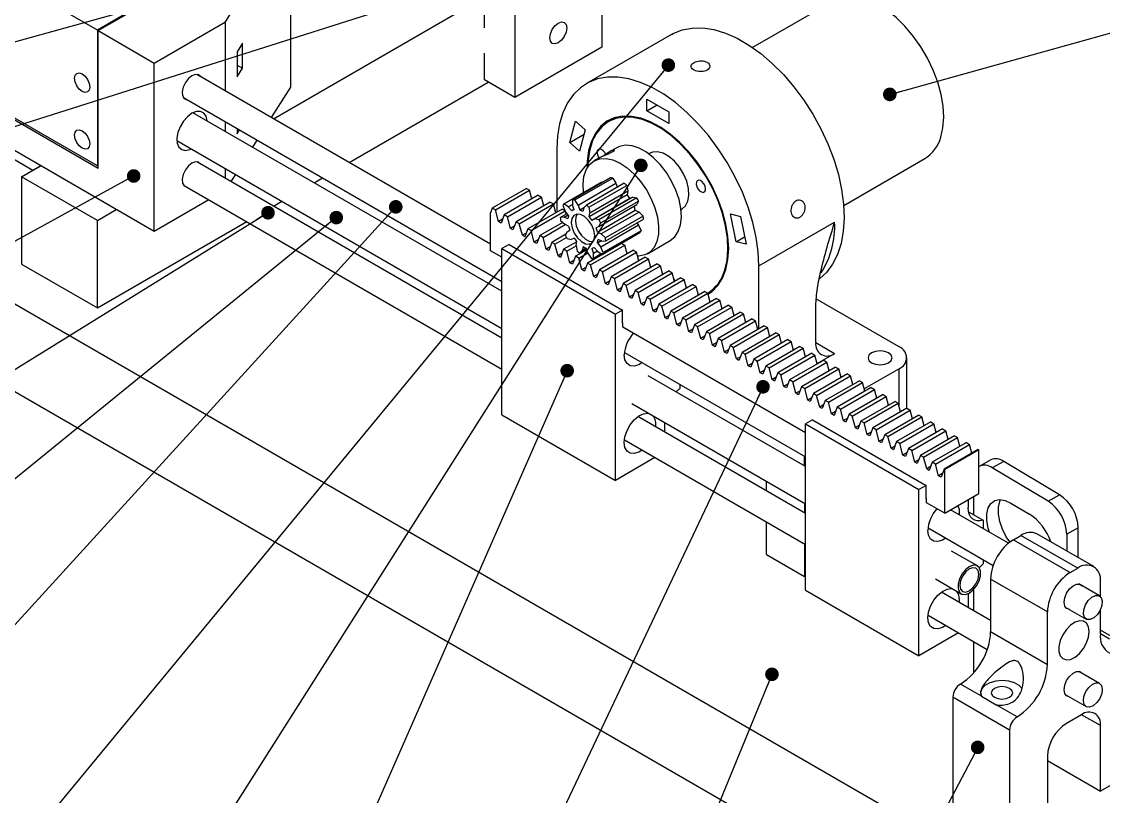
# Model space of a CAD drawing. Header units: millimetres. Extents: x 2 to 839, y 2 to 592.
# Drawn here: x 653.7 to 734.5, y 116.2 to 174 of the extents above; entities that cross this region are included whole.
import ezdxf

# ---------------------------------------------------------------- set-up
doc = ezdxf.new("R2010")
doc.units = ezdxf.units.MM
doc.dimstyles.new('SLDDIMSTYLE0', dxfattribs={"dimtxt": 0.18, "dimasz": 1.016, "dimexe": 0, "dimexo": 0.0625, "dimgap": 0, "dimtad": 0, "dimtih": 1, "dimtoh": 1, "dimdec": 0, "dimrnd": 1e-09, "dimzin": 0, "dimdsep": 46, "dimtxsty": 'Standard', "dimblk1": 'DOT', "dimblk2": 'DOT', "dimsah": 1, "dimcen": 0.09, "dimadec": 0, "dimazin": 0, "dimtfac": 1.016, "dimtdec": 0, "dimtofl": 0, "dimtmove": 0, "dimatfit": 3, "dimldrblk": 'DOT', "dimfxl": 1, "dimfrac": 2, "dimtolj": 1, "dimtzin": 0, "dimarcsym": 0})
doc.dimstyles.new('SLDDIMSTYLE1', dxfattribs={"dimtxt": 0.18, "dimasz": 3.302, "dimexe": 0, "dimexo": 0.0625, "dimgap": 0, "dimtad": 0, "dimtih": 1, "dimtoh": 1, "dimdec": 0, "dimrnd": 1e-09, "dimzin": 0, "dimdsep": 46, "dimtxsty": 'Standard', "dimsah": 1, "dimcen": 0.09, "dimadec": 0, "dimazin": 0, "dimtfac": 3.302, "dimtdec": 0, "dimtofl": 0, "dimtmove": 0, "dimatfit": 3, "dimfxl": 1, "dimfrac": 2, "dimtolj": 1, "dimtzin": 0, "dimarcsym": 0})

# ---------------------------------------------------------------- blocks, each defined once
blk = doc.blocks.new('_Dot')
at = {"color": 0, "linetype": 'ByBlock', "lineweight": -2}
blk.add_line((-0.5, 0), (-1, 0), dxfattribs=at)
at = {"color": 0, "linetype": 'ByBlock', "const_width": 0.5}
blk.add_lwpolyline([(-0.25, 0, 1), (0.25, 0, 1)], format="xyb", close=True, dxfattribs=at)

msp = doc.modelspace()

# ---------------------------------------------------------------- linework, layer by layer
at = {"color": 7, "linetype": 'Continuous', "lineweight": 25}
for p, q in [((690.51, 192.228), (690.51, 168.385)), ((659.323, 173.407), (632.453, 188.918)), ((697.016, 187.17), (697.016, 172.14)), ((668.892, 174.032), (673.748, 181.734)), ((673.748, 181.734), (673.748, 169.159)), ((659.323, 163.281), (632.453, 178.793)), ((659.379, 163.085), (632.453, 178.63)), ((663.565, 158.383), (632.453, 176.344)), ((672.486, 166.798), (689.096, 176.387)), ((659.379, 173.374), (663.905, 175.986)), ((688.247, 173.578), (688.247, 175.57)), ((714.356, 175.607), (708.291, 172.106)), ((662.717, 175.366), (659.323, 173.407)), ((663.565, 170.957), (668.892, 174.032)), ((668.892, 168.873), (668.892, 174.032)), ((636.13, 173.568), (654.514, 162.954)), ((659.323, 173.407), (659.323, 163.281)), ((659.379, 173.374), (663.565, 170.957)), ((659.379, 163.085), (659.379, 173.374)), ((702.234, 173.089), (695.87, 169.416)), ((670.178, 172.43), (669.77, 171.783)), ((670.178, 170.568), (670.178, 172.43)), ((669.77, 171.783), (669.77, 169.922)), ((688.247, 169.691), (688.247, 171.684)), ((697.016, 172.14), (690.51, 168.385)), ((663.565, 158.383), (663.565, 170.957)), ((669.77, 170.803), (670.178, 170.568)), ((669.77, 169.922), (670.178, 170.568)), ((688.699, 157.439), (666.751, 170.109)), ((624.533, 169.485), (725.791, 111.03)), ((673.748, 169.159), (672.32, 166.894)), ((678.144, 163.532), (688.53, 169.528)), ((690.51, 168.385), (688.247, 169.691)), ((665.751, 168.377), (689.548, 154.639)), ((670.178, 168.184), (670.153, 168.145)), ((670.178, 168.131), (670.178, 168.184)), ((700.389, 168.266), (702.029, 167.319)), ((700.389, 167.384), (700.389, 168.266)), ((700.389, 167.384), (701.153, 167.825)), ((702.029, 166.437), (700.389, 167.384)), ((689.548, 153.914), (666.464, 167.239)), ((668.892, 165.838), (668.892, 166.564)), ((694.617, 165.03), (695.042, 166.615)), ((695.042, 166.615), (695.78, 165.961)), ((698.055, 166.89), (697.509, 166.575)), ((702.029, 167.319), (702.029, 166.437)), ((669.77, 166.057), (669.77, 165.676)), ((669.77, 165.676), (669.946, 165.955)), ((695.78, 165.961), (695.355, 164.376)), ((665.265, 165.161), (689.548, 151.142)), ((671.252, 165.201), (670.917, 164.669)), ((694.617, 165.03), (695.697, 165.654)), ((695.355, 164.376), (694.617, 165.03)), ((693.657, 164.526), (693.657, 159.829)), ((698.139, 164.629), (697.719, 164.387)), ((700.636, 164.223), (700.539, 164.167)), ((653.666, 162.465), (655.08, 163.281)), ((654.514, 162.954), (655.08, 163.281)), ((659.323, 163.281), (659.379, 163.314)), ((689.548, 150.416), (666.751, 163.577)), ((696.867, 163.895), (696.442, 163.65)), ((715.091, 160.328), (721.155, 163.829)), ((624.533, 162.952), (725.791, 104.497)), ((668.892, 162.341), (668.892, 163.067)), ((669.636, 162.637), (669.3, 162.105)), ((653.666, 162.465), (653.666, 155.932)), ((659.323, 159.199), (653.666, 162.465)), ((665.751, 161.845), (689.548, 148.107)), ((675.515, 162.014), (676.144, 162.377)), ((694.192, 160.444), (697.02, 162.077)), ((697.665, 162.376), (694.836, 160.743)), ((695.008, 160.733), (697.837, 162.366)), ((695.249, 160.341), (698.078, 161.974)), ((698.7, 161.973), (695.871, 160.34)), ((696.056, 160.189), (698.884, 161.822)), ((697.02, 162.077), (697.077, 162.037)), ((697.837, 162.366), (698.078, 161.974)), ((698.078, 161.974), (698.18, 161.673)), ((698.884, 161.822), (698.951, 161.415)), ((691.382, 161.594), (688.836, 160.124)), ((689.075, 159.987), (691.62, 161.456)), ((692.271, 161.081), (689.725, 159.611)), ((689.963, 159.474), (692.509, 160.943)), ((691.382, 161.594), (691.62, 161.456)), ((691.794, 160.806), (691.62, 161.456)), ((692.271, 161.081), (692.509, 160.943)), ((692.683, 160.293), (692.509, 160.943)), ((698.901, 161.115), (696.072, 159.482)), ((696.122, 159.782), (698.951, 161.415)), ((696.277, 159.227), (699.105, 160.86)), ((699.327, 160.947), (696.499, 159.314)), ((699.636, 160.887), (696.808, 159.255)), ((698.951, 161.415), (698.901, 161.115)), ((699.105, 160.86), (699.327, 160.947)), ((699.327, 160.947), (699.636, 160.887)), ((667.657, 160.745), (663.565, 158.383)), ((672.486, 160.266), (673.115, 160.629)), ((688.836, 160.124), (688.699, 159.768)), ((689.075, 159.987), (688.836, 160.124)), ((693.159, 160.568), (690.614, 159.098)), ((690.852, 158.961), (693.398, 160.43)), ((694.048, 160.055), (691.502, 158.585)), ((693.159, 160.568), (693.398, 160.43)), ((693.571, 159.78), (693.398, 160.43)), ((694.048, 160.055), (694.278, 159.922)), ((694.098, 160.31), (694.291, 159.895)), ((694.516, 160.216), (694.192, 160.444)), ((694.516, 160.216), (694.838, 160.402)), ((694.516, 160.216), (694.771, 159.912)), ((694.836, 160.743), (694.838, 160.366)), ((694.947, 159.993), (694.838, 160.366)), ((695.249, 160.341), (695.008, 160.733)), ((695.249, 160.341), (695.377, 159.967)), ((695.681, 160.143), (695.377, 159.967)), ((695.682, 160.144), (695.612, 159.86)), ((695.682, 160.144), (695.871, 160.34)), ((696.056, 160.189), (696.122, 159.782)), ((696.8, 158.754), (699.629, 160.387)), ((696.934, 159.02), (699.763, 160.653)), ((699.763, 160.653), (699.629, 160.387)), ((702.939, 160.01), (703.035, 160.066)), ((659.323, 159.199), (660.737, 160.015)), ((688.699, 156.937), (688.699, 159.768)), ((689.307, 159.118), (689.075, 159.987)), ((689.6, 159.288), (689.307, 159.118)), ((689.725, 159.611), (689.493, 159.01)), ((689.963, 159.474), (689.725, 159.611)), ((690.195, 158.605), (689.963, 159.474)), ((691.741, 158.448), (694.282, 159.915)), ((693.918, 159.433), (694.423, 159.724)), ((694.201, 159.456), (693.918, 159.433)), ((694.201, 159.456), (694.497, 159.627)), ((694.201, 159.456), (694.488, 159.337)), ((694.537, 159.576), (694.291, 159.895)), ((694.349, 159.682), (694.293, 159.893)), ((694.941, 160.012), (694.813, 159.938)), ((696.072, 159.482), (696.122, 159.782)), ((696.277, 159.227), (696.499, 159.314)), ((696.808, 159.255), (696.499, 159.314)), ((696.689, 158.337), (699.517, 159.97)), ((699.806, 159.827), (696.978, 158.194)), ((700.116, 159.533), (697.288, 157.901)), ((697.308, 157.673), (700.136, 159.305)), ((699.517, 159.97), (699.806, 159.827)), ((699.806, 159.827), (700.116, 159.533)), ((706.639, 159.692), (707.376, 159.495)), ((707.063, 157.617), (706.639, 159.692)), ((707.376, 159.495), (707.801, 157.42)), ((711.176, 159.992), (711.187, 159.998)), ((659.323, 152.667), (659.323, 159.199)), ((659.323, 152.667), (670.486, 159.111)), ((689.493, 159.01), (689.307, 159.118)), ((690.489, 158.775), (690.195, 158.605)), ((690.382, 158.497), (690.195, 158.605)), ((690.614, 159.098), (690.382, 158.497)), ((690.852, 158.961), (690.614, 159.098)), ((691.084, 158.092), (690.852, 158.961)), ((691.502, 158.585), (691.271, 157.984)), ((691.741, 158.448), (691.502, 158.585)), ((691.972, 157.579), (691.741, 158.448)), ((694.095, 159.056), (692.391, 158.072)), ((692.629, 157.935), (694.288, 158.892)), ((693.938, 159.205), (694.248, 158.912)), ((694.537, 158.769), (694.248, 158.912)), ((694.426, 158.351), (694.631, 158.47)), ((694.426, 158.351), (694.634, 158.464)), ((696.8, 158.754), (696.592, 158.642)), ((696.8, 158.754), (696.934, 159.02)), ((699.764, 158.843), (696.935, 157.21)), ((699.957, 158.429), (697.128, 156.796)), ((699.632, 159.014), (699.764, 158.843)), ((699.764, 158.843), (699.957, 158.429)), ((708.761, 155.807), (714.418, 159.072)), ((691.378, 158.262), (691.084, 158.092)), ((691.271, 157.984), (691.084, 158.092)), ((692.266, 157.749), (691.972, 157.579)), ((692.391, 158.072), (692.159, 157.471)), ((692.629, 157.935), (692.391, 158.072)), ((692.861, 157.066), (692.629, 157.935)), ((694.334, 158.168), (693.279, 157.56)), ((693.518, 157.422), (694.379, 157.919)), ((694.426, 158.351), (694.292, 158.085)), ((694.418, 157.851), (694.727, 157.791)), ((694.949, 157.878), (694.727, 157.791)), ((695.104, 157.323), (695.154, 157.624)), ((696.689, 158.337), (696.978, 158.194)), ((696.689, 157.529), (696.951, 157.68)), ((697.025, 157.649), (696.738, 157.768)), ((697.288, 157.901), (696.978, 158.194)), ((697.025, 157.649), (697.308, 157.673)), ((697.034, 156.661), (699.863, 158.294)), ((700.441, 156.721), (702.138, 157.701)), ((707.063, 157.617), (707.687, 157.977)), ((689.548, 156.448), (688.699, 156.937)), ((690.085, 157.411), (689.548, 157.101)), ((689.548, 157.101), (698.033, 152.202)), ((689.548, 144.689), (689.548, 157.101)), ((690.085, 157.411), (698.57, 152.513)), ((692.159, 157.471), (691.972, 157.579)), ((693.155, 157.236), (692.861, 157.066)), ((693.048, 156.958), (692.861, 157.066)), ((693.279, 157.56), (693.048, 156.958)), ((693.518, 157.422), (693.279, 157.56)), ((693.749, 156.553), (693.518, 157.422)), ((694.168, 157.047), (693.936, 156.445)), ((695.153, 157.615), (694.168, 157.047)), ((694.406, 156.909), (694.168, 157.047)), ((694.406, 156.909), (695.106, 157.313)), ((694.638, 156.04), (694.406, 156.909)), ((695.891, 157.016), (695.057, 156.534)), ((695.104, 157.323), (695.17, 156.916)), ((695.875, 157.065), (695.355, 156.765)), ((695.355, 156.765), (695.544, 156.961)), ((695.614, 157.246), (695.544, 156.961)), ((695.85, 157.137), (695.544, 156.961)), ((695.977, 156.765), (695.849, 157.139)), ((698.491, 157.49), (695.945, 156.021)), ((696.184, 155.883), (698.729, 157.353)), ((696.279, 157.112), (696.388, 156.739)), ((696.69, 156.914), (696.388, 156.739)), ((696.413, 157.167), (696.456, 157.192)), ((696.711, 156.889), (696.455, 157.194)), ((696.689, 157.529), (696.935, 157.21)), ((696.711, 156.889), (697.034, 156.661)), ((699.379, 156.977), (696.834, 155.508)), ((697.128, 156.796), (696.935, 157.21)), ((697.072, 155.37), (699.618, 156.84)), ((698.014, 157.215), (698.011, 157.225)), ((698.491, 157.49), (698.729, 157.353)), ((698.903, 156.702), (698.729, 157.353)), ((699.379, 156.977), (699.618, 156.84)), ((699.791, 156.189), (699.618, 156.84)), ((707.801, 157.42), (707.063, 157.617)), ((694.043, 156.723), (693.749, 156.553)), ((693.936, 156.445), (693.749, 156.553)), ((694.932, 156.21), (694.638, 156.04)), ((694.825, 155.932), (694.638, 156.04)), ((695.057, 156.534), (694.825, 155.932)), ((695.295, 156.396), (695.057, 156.534)), ((695.295, 156.396), (695.97, 156.785)), ((695.527, 155.527), (695.295, 156.396)), ((695.945, 156.021), (695.713, 155.419)), ((696.184, 155.883), (695.945, 156.021)), ((695.977, 156.765), (696.218, 156.373)), ((696.39, 156.362), (696.388, 156.739)), ((696.978, 156.701), (696.39, 156.362)), ((700.268, 156.464), (697.722, 154.995)), ((697.961, 154.857), (700.506, 156.327)), ((700.268, 156.464), (700.506, 156.327)), ((700.68, 155.676), (700.506, 156.327)), ((653.666, 155.932), (659.323, 152.667)), ((695.82, 155.697), (695.527, 155.527)), ((695.713, 155.419), (695.527, 155.527)), ((696.415, 155.014), (696.184, 155.883)), ((696.834, 155.508), (696.602, 154.906)), ((697.072, 155.37), (696.834, 155.508)), ((697.304, 154.501), (697.072, 155.37)), ((701.156, 155.951), (698.611, 154.482)), ((698.849, 154.344), (701.395, 155.814)), ((702.045, 155.438), (699.499, 153.969)), ((699.738, 153.831), (702.283, 155.301)), ((701.156, 155.951), (701.395, 155.814)), ((701.568, 155.163), (701.395, 155.814)), ((702.045, 155.438), (702.283, 155.301)), ((702.457, 154.65), (702.283, 155.301)), ((708.761, 151.108), (708.761, 155.807)), ((696.709, 155.184), (696.415, 155.014)), ((696.602, 154.906), (696.415, 155.014)), ((697.598, 154.671), (697.304, 154.501)), ((697.491, 154.394), (697.304, 154.501)), ((697.722, 154.995), (697.491, 154.394)), ((697.961, 154.857), (697.722, 154.995)), ((698.192, 153.988), (697.961, 154.857)), ((698.611, 154.482), (698.379, 153.881)), ((698.849, 154.344), (698.611, 154.482)), ((702.934, 154.925), (700.388, 153.456)), ((700.626, 153.318), (703.172, 154.788)), ((703.822, 154.412), (701.277, 152.943)), ((702.934, 154.925), (703.172, 154.788)), ((703.345, 154.137), (703.172, 154.788)), ((703.822, 154.412), (704.061, 154.275)), ((698.486, 154.158), (698.192, 153.988)), ((698.379, 153.881), (698.192, 153.988)), ((699.081, 153.475), (698.849, 154.344)), ((699.375, 153.645), (699.081, 153.475)), ((699.499, 153.969), (699.268, 153.368)), ((699.738, 153.831), (699.499, 153.969)), ((699.969, 152.963), (699.738, 153.831)), ((701.515, 152.805), (704.061, 154.275)), ((704.711, 153.899), (702.165, 152.43)), ((702.404, 152.292), (704.949, 153.762)), ((704.234, 153.624), (704.061, 154.275)), ((704.711, 153.899), (704.949, 153.762)), ((704.933, 153.771), (705.454, 154.072)), ((705.123, 153.111), (704.949, 153.762)), ((699.268, 153.368), (699.081, 153.475)), ((700.263, 153.132), (699.969, 152.963)), ((700.156, 152.855), (699.969, 152.963)), ((700.388, 153.456), (700.156, 152.855)), ((700.626, 153.318), (700.388, 153.456)), ((700.858, 152.45), (700.626, 153.318)), ((701.277, 152.943), (701.045, 152.342)), ((701.515, 152.805), (701.277, 152.943)), ((701.747, 151.937), (701.515, 152.805)), ((705.599, 153.386), (703.054, 151.917)), ((703.292, 151.779), (705.838, 153.249)), ((706.488, 152.873), (703.942, 151.404)), ((705.599, 153.386), (705.838, 153.249)), ((706.011, 152.598), (705.838, 153.249)), ((706.488, 152.873), (706.726, 152.736)), ((719.226, 149.764), (713.055, 153.326)), ((698.57, 152.513), (698.033, 152.202)), ((698.033, 139.791), (698.033, 152.202)), ((698.57, 151.533), (698.57, 152.513)), ((701.152, 152.619), (700.858, 152.45)), ((701.045, 152.342), (700.858, 152.45)), ((702.04, 152.106), (701.747, 151.937)), ((702.165, 152.43), (701.934, 151.829)), ((702.404, 152.292), (702.165, 152.43)), ((702.635, 151.424), (702.404, 152.292)), ((704.181, 151.266), (706.726, 152.736)), ((707.376, 152.36), (704.831, 150.891)), ((705.069, 150.753), (707.615, 152.223)), ((706.9, 152.085), (706.726, 152.736)), ((707.376, 152.36), (707.615, 152.223)), ((707.788, 151.572), (707.615, 152.223)), ((713.004, 150.09), (713.004, 152.675)), ((698.57, 151.566), (698.599, 151.549)), ((698.57, 151.533), (698.599, 151.549)), ((698.599, 151.223), (698.599, 151.549)), ((712.232, 143.352), (698.599, 151.223)), ((701.934, 151.829), (701.747, 151.937)), ((702.929, 151.593), (702.635, 151.424)), ((702.822, 151.316), (702.635, 151.424)), ((703.054, 151.917), (702.822, 151.316)), ((703.292, 151.779), (703.054, 151.917)), ((703.524, 150.911), (703.292, 151.779)), ((703.942, 151.404), (703.711, 150.803)), ((704.181, 151.266), (703.942, 151.404)), ((704.412, 150.398), (704.181, 151.266)), ((708.265, 151.848), (705.719, 150.378)), ((705.958, 150.24), (708.503, 151.71)), ((709.154, 151.335), (706.608, 149.865)), ((706.846, 149.727), (709.392, 151.197)), ((708.265, 151.848), (708.503, 151.71)), ((708.677, 151.059), (708.503, 151.71)), ((709.154, 151.335), (709.392, 151.197)), ((709.566, 150.546), (709.392, 151.197)), ((703.818, 151.08), (703.524, 150.911)), ((703.711, 150.803), (703.524, 150.911)), ((704.706, 150.567), (704.412, 150.398)), ((704.599, 150.29), (704.412, 150.398)), ((704.831, 150.891), (704.599, 150.29)), ((705.069, 150.753), (704.831, 150.891)), ((705.301, 149.885), (705.069, 150.753)), ((705.719, 150.378), (705.488, 149.777)), ((705.958, 150.24), (705.719, 150.378)), ((710.042, 150.822), (707.497, 149.352)), ((707.735, 149.214), (710.281, 150.684)), ((710.042, 150.822), (710.281, 150.684)), ((710.454, 150.033), (710.281, 150.684)), ((705.595, 150.054), (705.301, 149.885)), ((705.488, 149.777), (705.301, 149.885)), ((706.19, 149.372), (705.958, 150.24)), ((706.483, 149.541), (706.19, 149.372)), ((706.608, 149.865), (706.376, 149.264)), ((706.846, 149.727), (706.608, 149.865)), ((707.078, 148.859), (706.846, 149.727)), ((710.931, 150.309), (708.385, 148.839)), ((708.624, 148.701), (711.169, 150.171)), ((711.819, 149.796), (709.274, 148.326)), ((709.512, 148.189), (712.058, 149.658)), ((710.931, 150.309), (711.169, 150.171)), ((711.343, 149.52), (711.169, 150.171)), ((711.819, 149.796), (712.058, 149.658)), ((712.231, 149.007), (712.058, 149.658)), ((698.709, 149.351), (712.232, 141.544)), ((706.376, 149.264), (706.19, 149.372)), ((707.372, 149.028), (707.078, 148.859)), ((707.265, 148.751), (707.078, 148.859)), ((707.497, 149.352), (707.265, 148.751)), ((707.735, 149.214), (707.497, 149.352)), ((707.967, 148.346), (707.735, 149.214)), ((708.385, 148.839), (708.154, 148.238)), ((708.624, 148.701), (708.385, 148.839)), ((712.708, 149.283), (710.162, 147.813)), ((710.401, 147.676), (712.946, 149.145)), ((713.597, 148.77), (711.051, 147.3)), ((712.708, 149.283), (712.946, 149.145)), ((713.12, 148.495), (712.946, 149.145)), ((713.113, 148.52), (714.418, 149.274)), ((713.597, 148.77), (713.835, 148.632)), ((719.812, 145.176), (719.812, 148.947)), ((708.261, 148.515), (707.967, 148.346)), ((708.154, 148.238), (707.967, 148.346)), ((708.855, 147.833), (708.624, 148.701)), ((709.149, 148.003), (708.855, 147.833)), ((709.274, 148.326), (709.042, 147.725)), ((709.512, 148.189), (709.274, 148.326)), ((709.744, 147.32), (709.512, 148.189)), ((711.289, 147.163), (713.835, 148.632)), ((714.485, 148.257), (711.94, 146.787)), ((712.178, 146.65), (714.724, 148.119)), ((714.008, 147.982), (713.835, 148.632)), ((714.485, 148.257), (714.724, 148.119)), ((714.897, 147.469), (714.724, 148.119)), ((719.226, 148.131), (716.625, 146.629)), ((712.232, 140.818), (700.471, 147.607)), ((709.042, 147.725), (708.855, 147.833)), ((710.038, 147.49), (709.744, 147.32)), ((709.931, 147.212), (709.744, 147.32)), ((710.162, 147.813), (709.931, 147.212)), ((710.401, 147.676), (710.162, 147.813)), ((710.632, 146.807), (710.401, 147.676)), ((711.051, 147.3), (710.819, 146.699)), ((711.289, 147.163), (711.051, 147.3)), ((711.521, 146.294), (711.289, 147.163)), ((715.374, 147.744), (712.828, 146.274)), ((713.067, 146.137), (715.612, 147.606)), ((716.262, 147.231), (713.717, 145.761)), ((715.374, 147.744), (715.612, 147.606)), ((715.786, 146.956), (715.612, 147.606)), ((716.262, 147.231), (716.501, 147.093)), ((702.841, 146.965), (702.841, 146.65)), ((710.926, 146.977), (710.632, 146.807)), ((710.819, 146.699), (710.632, 146.807)), ((711.815, 146.464), (711.521, 146.294)), ((711.94, 146.787), (711.708, 146.186)), ((712.178, 146.65), (711.94, 146.787)), ((712.41, 145.781), (712.178, 146.65)), ((713.955, 145.624), (716.501, 147.093)), ((717.151, 146.718), (714.605, 145.248)), ((714.844, 145.111), (717.389, 146.58)), ((716.674, 146.443), (716.501, 147.093)), ((717.151, 146.718), (717.389, 146.58)), ((717.563, 145.93), (717.389, 146.58)), ((699.272, 145.529), (712.232, 138.047)), ((711.708, 146.186), (711.521, 146.294)), ((712.703, 145.951), (712.41, 145.781)), ((712.596, 145.673), (712.41, 145.781)), ((712.828, 146.274), (712.596, 145.673)), ((713.067, 146.137), (712.828, 146.274)), ((713.298, 145.268), (713.067, 146.137)), ((713.717, 145.761), (713.485, 145.16)), ((713.955, 145.624), (713.717, 145.761)), ((714.187, 144.755), (713.955, 145.624)), ((718.039, 146.205), (715.494, 144.735)), ((715.732, 144.598), (718.278, 146.067)), ((718.928, 145.692), (716.382, 144.222)), ((716.621, 144.085), (719.166, 145.554)), ((718.039, 146.205), (718.278, 146.067)), ((718.451, 145.417), (718.278, 146.067)), ((718.928, 145.692), (719.166, 145.554)), ((719.34, 144.904), (719.166, 145.554)), ((689.548, 144.689), (698.033, 139.791)), ((713.592, 145.438), (713.298, 145.268)), ((713.485, 145.16), (713.298, 145.268)), ((714.481, 144.925), (714.187, 144.755)), ((714.374, 144.647), (714.187, 144.755)), ((714.605, 145.248), (714.374, 144.647)), ((714.844, 145.111), (714.605, 145.248)), ((715.075, 144.242), (714.844, 145.111)), ((715.494, 144.735), (715.262, 144.134)), ((715.732, 144.598), (715.494, 144.735)), ((719.817, 145.179), (717.271, 143.709)), ((717.509, 143.572), (720.055, 145.041)), ((719.817, 145.179), (720.055, 145.041)), ((720.228, 144.391), (720.055, 145.041)), ((712.232, 137.321), (699.709, 144.551)), ((701.71, 144.121), (701.71, 143.395)), ((712.769, 144.316), (712.232, 144.006)), ((712.232, 144.006), (720.717, 139.107)), ((712.232, 131.594), (712.232, 144.006)), ((712.769, 144.316), (721.254, 139.418)), ((715.369, 144.412), (715.075, 144.242)), ((715.262, 144.134), (715.075, 144.242)), ((715.964, 143.729), (715.732, 144.598)), ((716.258, 143.899), (715.964, 143.729)), ((716.382, 144.222), (716.151, 143.621)), ((716.621, 144.085), (716.382, 144.222)), ((716.852, 143.216), (716.621, 144.085)), ((720.705, 144.666), (718.16, 143.196)), ((718.398, 143.059), (720.944, 144.528)), ((721.594, 144.153), (719.048, 142.684)), ((719.287, 142.546), (721.832, 144.015)), ((720.705, 144.666), (720.944, 144.528)), ((721.117, 143.878), (720.944, 144.528)), ((721.594, 144.153), (721.832, 144.015)), ((722.006, 143.365), (721.832, 144.015)), ((716.151, 143.621), (715.964, 143.729)), ((717.146, 143.386), (716.852, 143.216)), ((717.039, 143.108), (716.852, 143.216)), ((717.271, 143.709), (717.039, 143.108)), ((717.509, 143.572), (717.271, 143.709)), ((717.741, 142.703), (717.509, 143.572)), ((718.16, 143.196), (717.928, 142.595)), ((718.398, 143.059), (718.16, 143.196)), ((722.482, 143.64), (719.937, 142.171)), ((720.175, 142.033), (722.721, 143.502)), ((723.371, 143.127), (720.825, 141.658)), ((722.482, 143.64), (722.721, 143.502)), ((722.894, 142.852), (722.721, 143.502)), ((723.371, 143.127), (723.609, 142.989)), ((698.709, 142.818), (712.232, 135.012)), ((718.035, 142.873), (717.741, 142.703)), ((717.928, 142.595), (717.741, 142.703)), ((718.63, 142.19), (718.398, 143.059)), ((718.923, 142.36), (718.63, 142.19)), ((719.048, 142.684), (718.817, 142.082)), ((719.287, 142.546), (719.048, 142.684)), ((719.518, 141.677), (719.287, 142.546)), ((721.064, 141.52), (723.609, 142.989)), ((724.259, 142.614), (721.714, 141.145)), ((721.952, 141.007), (724.498, 142.477)), ((723.783, 142.339), (723.609, 142.989)), ((724.259, 142.614), (724.498, 142.477)), ((724.671, 141.826), (724.498, 142.477)), ((700.993, 141.5), (698.033, 139.791)), ((712.155, 140.863), (712.155, 141.588)), ((718.817, 142.082), (718.63, 142.19)), ((719.812, 141.847), (719.518, 141.677)), ((719.705, 141.569), (719.518, 141.677)), ((719.937, 142.171), (719.705, 141.569)), ((720.175, 142.033), (719.937, 142.171)), ((720.407, 141.164), (720.175, 142.033)), ((720.825, 141.658), (720.594, 141.056)), ((721.064, 141.52), (720.825, 141.658)), ((721.295, 140.651), (721.064, 141.52)), ((725.148, 142.101), (722.602, 140.632)), ((725.186, 142.079), (722.64, 140.61)), ((725.148, 142.101), (725.186, 142.079)), ((725.186, 138.813), (725.186, 142.079)), ((720.701, 141.334), (720.407, 141.164)), ((720.594, 141.056), (720.407, 141.164)), ((721.589, 140.821), (721.295, 140.651)), ((721.482, 140.543), (721.295, 140.651)), ((721.714, 141.145), (721.482, 140.543)), ((721.952, 141.007), (721.714, 141.145)), ((722.184, 140.138), (721.952, 141.007)), ((726.078, 141.323), (725.216, 140.841)), ((727.053, 141.21), (726.191, 140.728)), ((730.365, 138.24), (726.191, 140.728)), ((731.227, 138.721), (727.053, 141.21)), ((722.478, 140.308), (722.184, 140.138)), ((722.371, 140.03), (722.184, 140.138)), ((722.602, 140.632), (722.371, 140.03)), ((722.64, 140.61), (722.602, 140.632)), ((722.64, 137.344), (722.64, 140.61)), ((709.327, 138.998), (709.327, 139.724)), ((721.254, 139.418), (720.717, 139.107)), ((720.717, 126.696), (720.717, 139.107)), ((721.254, 138.438), (721.254, 139.418)), ((721.254, 138.47), (721.283, 138.454)), ((721.254, 138.438), (721.283, 138.454)), ((721.283, 138.127), (721.283, 138.454)), ((722.64, 137.344), (725.186, 138.813)), ((724.394, 138.356), (724.394, 137.767)), ((724.8, 138.59), (724.8, 137.239)), ((730.365, 138.24), (731.227, 138.721)), ((712.155, 138.091), (712.155, 137.365)), ((722.64, 137.344), (721.283, 138.127)), ((727.398, 135.098), (723.074, 137.594)), ((724.423, 137.457), (725.525, 136.821)), ((727.583, 138.102), (728.974, 137.273)), ((709.327, 134.25), (709.327, 136.689)), ((725.525, 136.821), (725.525, 136.179)), ((721.393, 136.256), (726.267, 133.442)), ((733.779, 133.358), (729.536, 135.807)), ((732.618, 136.259), (731.756, 135.777)), ((732.618, 134.028), (732.618, 136.259)), ((712.155, 135.056), (712.155, 132.617)), ((727.771, 135.362), (728.336, 135.688)), ((727.771, 135.362), (732.013, 132.912)), ((732.579, 133.239), (728.336, 135.688)), ((731.756, 135.777), (731.756, 134.525)), ((709.327, 134.25), (712.155, 132.617)), ((725.079, 133.402), (723.155, 134.512)), ((725.525, 133.87), (725.525, 133.554)), ((712.155, 132.617), (712.232, 132.661)), ((732.013, 132.912), (732.579, 133.239)), ((721.956, 132.434), (723.879, 131.323)), ((730.316, 129.973), (726.074, 132.422)), ((726.074, 132.422), (726.074, 128.503)), ((734.21, 131.166), (732.653, 132.065)), ((734.276, 131.116), (734.276, 132.259)), ((712.232, 131.594), (720.717, 126.696)), ((726.074, 129.331), (722.393, 131.455)), ((724.394, 131.301), (724.394, 131.339)), ((724.394, 131.301), (724.394, 130.3)), ((724.8, 131.641), (724.8, 130.066)), ((731.653, 130.332), (733.21, 129.434)), ((721.393, 129.723), (725.824, 127.165)), ((730.316, 126.054), (730.316, 129.973)), ((734.276, 128.34), (734.276, 130.136)), ((736.939, 127.073), (734.276, 128.61)), ((723.677, 128.405), (720.717, 126.696)), ((724.8, 127.756), (724.8, 125.418)), ((726.074, 128.503), (730.316, 126.054)), ((734.21, 124.633), (732.653, 125.532)), ((725.384, 123.675), (723.811, 124.584)), ((725.384, 123.675), (726.48, 123.043)), ((731.653, 123.8), (733.21, 122.901)), ((727.488, 121.155), (723.245, 123.604)), ((723.245, 123.604), (723.245, 115.112)), ((728.053, 122.134), (726.48, 123.043)), ((732.862, 122.297), (731.73, 121.644)), ((734.276, 116.581), (734.276, 121.481)), ((727.488, 121.155), (727.488, 112.663)), ((730.316, 119.195), (730.316, 114.295)), ((730.316, 118.867), (734.276, 116.581)), ((737.104, 118.214), (734.276, 116.581))]:
    msp.add_line(p, q, dxfattribs=at)
at = {"color": 8, "linetype": 'Continuous', "lineweight": 25}
for p, q in [((713.004, 150.09), (714.418, 149.274)), ((719.226, 145.33), (719.226, 148.131)), ((734.965, 127.941), (734.276, 128.339)), ((734.276, 121.481), (732.862, 122.297))]:
    msp.add_line(p, q, dxfattribs=at)
at = {"color": 7, "linetype": 'Continuous', "lineweight": 25, "flags": 128}
for points in [[(722.349, 165.426), (722.507, 166.125), (722.564, 166.901), (722.518, 167.736), (722.37, 168.614), (722.124, 169.515), (721.785, 170.42), (721.361, 171.311), (720.859, 172.167), (720.291, 172.972), (719.669, 173.707), (719.007, 174.357), (718.317, 174.908), (717.616, 175.349), (716.918, 175.669), (716.237, 175.863), (715.589, 175.926), (714.987, 175.856), (714.444, 175.656), (714.356, 175.607)], [(693.127, 172.835), (693.175, 173.144), (693.313, 173.462), (693.519, 173.741), (693.763, 173.937), (694.006, 174.022), (694.213, 173.982), (694.351, 173.823), (694.399, 173.57), (694.351, 173.26), (694.213, 172.942), (694.006, 172.664), (693.763, 172.467), (693.519, 172.383), (693.313, 172.423), (693.175, 172.582), (693.127, 172.835)], [(702.234, 173.089), (702.359, 173.158), (703.033, 173.43), (703.771, 173.57), (704.56, 173.576), (705.391, 173.448), (706.252, 173.189), (707.131, 172.801), (708.016, 172.29), (708.895, 171.663), (709.755, 170.929), (710.586, 170.097), (711.376, 169.179), (712.113, 168.188), (712.788, 167.138), (713.391, 166.042), (713.914, 164.915), (714.351, 163.774), (714.694, 162.634), (714.939, 161.511), (715.083, 160.419), (715.124, 159.374), (715.062, 158.391), (714.896, 157.483), (714.63, 156.662), (714.267, 155.939), (713.812, 155.325), (713.322, 154.867)], [(657.626, 169.814), (657.669, 170.039), (657.791, 170.18), (657.975, 170.215), (658.191, 170.14), (658.408, 169.966), (658.591, 169.718), (658.714, 169.435), (658.757, 169.16), (658.714, 168.935), (658.591, 168.794), (658.408, 168.759), (658.191, 168.834), (657.975, 169.008), (657.791, 169.256), (657.669, 169.539), (657.626, 169.814)], [(666.394, 170.01), (666.128, 169.799), (665.898, 169.502), (665.735, 169.159), (665.661, 168.816), (665.686, 168.52), (665.807, 168.31), (666.007, 168.215), (666.037, 168.212)], [(667.037, 169.944), (666.889, 170.074), (666.659, 170.106), (666.394, 170.01)], [(708.761, 155.807), (708.71, 156.848), (708.557, 157.935), (708.306, 159.052), (707.958, 160.184), (707.519, 161.316), (706.994, 162.432), (706.392, 163.518), (705.719, 164.558), (704.985, 165.539), (704.2, 166.447), (703.375, 167.27), (702.52, 167.997), (701.648, 168.619), (700.77, 169.126), (699.898, 169.511), (699.043, 169.771), (698.218, 169.9), (697.433, 169.898), (696.699, 169.765), (696.027, 169.501), (695.424, 169.111), (694.9, 168.601), (694.46, 167.976), (694.113, 167.246), (693.861, 166.419), (693.708, 165.509), (693.657, 164.526)], [(667.523, 166.628), (667.522, 166.643), (667.447, 166.98), (667.278, 167.22), (667.031, 167.342), (666.727, 167.335), (666.394, 167.201)], [(666.394, 167.201), (666.06, 166.95), (665.756, 166.606), (665.509, 166.198), (665.341, 165.764), (665.266, 165.341), (665.291, 164.967), (665.414, 164.676), (665.624, 164.493), (665.903, 164.434), (666.225, 164.505), (666.323, 164.55)], [(706.498, 157.113), (706.447, 157.993), (706.293, 158.915), (706.041, 159.861), (705.695, 160.813), (705.261, 161.753), (704.748, 162.662), (704.167, 163.522), (703.528, 164.317), (702.844, 165.031), (702.128, 165.651), (701.394, 166.164), (700.656, 166.56), (699.93, 166.831), (699.228, 166.973), (698.565, 166.982), (697.953, 166.859), (697.404, 166.605), (696.93, 166.226), (696.539, 165.73), (696.239, 165.124), (696.036, 164.423), (695.933, 163.638), (695.921, 163.122)], [(706.208, 155.496), (706.375, 156.22), (706.441, 157.022), (706.405, 157.885), (706.268, 158.792), (706.032, 159.726), (705.703, 160.668), (705.286, 161.601), (704.79, 162.506), (704.224, 163.365), (703.599, 164.162), (702.928, 164.881), (702.223, 165.508), (701.499, 166.032), (700.769, 166.441), (700.048, 166.728), (699.349, 166.888), (698.686, 166.916), (698.073, 166.814), (697.521, 166.581), (697.04, 166.224), (696.64, 165.749), (696.33, 165.166), (696.114, 164.485), (695.998, 163.72), (695.977, 163.21)], [(657.626, 165.568), (657.669, 165.793), (657.791, 165.934), (657.975, 165.969), (658.191, 165.894), (658.408, 165.72), (658.591, 165.472), (658.714, 165.189), (658.757, 164.914), (658.714, 164.689), (658.591, 164.548), (658.408, 164.513), (658.191, 164.588), (657.975, 164.762), (657.791, 165.01), (657.669, 165.293), (657.626, 165.568)], [(697.316, 164.134), (697.246, 164.263), (697.125, 164.409), (696.988, 164.505), (696.856, 164.536), (696.748, 164.497), (696.683, 164.395), (696.669, 164.245), (696.708, 164.069), (696.795, 163.895), (696.818, 163.861)], [(696.868, 163.894), (696.88, 163.902), (696.982, 163.951), (697.135, 164.017), (697.32, 164.095), (697.517, 164.183), (697.7, 164.274), (697.844, 164.36), (697.936, 164.431), (697.968, 164.477), (697.938, 164.488), (697.851, 164.457), (697.719, 164.387), (697.557, 164.289), (697.377, 164.174), (697.198, 164.061), (697.084, 163.993), (697.084, 163.993)], [(702.238, 162.141), (701.842, 162.789), (701.384, 163.379), (700.881, 163.889), (700.351, 164.3), (699.813, 164.598), (699.287, 164.771), (698.792, 164.815), (698.346, 164.726), (698.139, 164.629)], [(703.457, 160.63), (703.531, 161.071), (703.498, 161.58), (703.361, 162.124), (703.128, 162.67), (702.813, 163.182), (702.438, 163.63), (702.024, 163.984), (701.599, 164.222), (701.188, 164.33), (700.818, 164.301), (700.636, 164.223)], [(666.394, 163.478), (666.128, 163.267), (665.898, 162.97), (665.735, 162.627), (665.661, 162.284), (665.686, 161.988), (665.807, 161.778), (666.007, 161.683), (666.037, 161.68)], [(667.037, 163.412), (666.889, 163.542), (666.659, 163.574), (666.394, 163.478)], [(695.648, 161.285), (695.614, 161.907), (695.68, 162.486), (695.846, 162.981), (696.105, 163.375), (696.449, 163.654), (696.865, 163.807), (697.338, 163.83), (697.85, 163.721), (698.385, 163.484), (698.921, 163.128), (699.44, 162.665), (699.922, 162.113), (700.352, 161.491), (700.712, 160.823), (700.99, 160.131), (701.176, 159.441), (701.263, 158.777), (701.249, 158.165), (701.132, 157.626), (700.919, 157.179), (700.616, 156.841), (700.234, 156.624), (699.788, 156.536), (699.699, 156.534)], [(702.138, 157.701), (702.475, 157.976), (702.734, 158.37), (702.9, 158.865), (702.966, 159.443), (702.93, 160.084), (702.792, 160.763), (702.559, 161.458), (702.238, 162.141)], [(704.762, 161.436), (704.777, 161.586), (704.737, 161.761), (704.65, 161.935), (704.529, 162.081), (704.392, 162.177), (704.26, 162.207), (704.153, 162.169), (704.087, 162.067), (704.073, 161.916), (704.112, 161.741), (704.199, 161.567), (704.32, 161.421), (704.457, 161.326), (704.59, 161.295), (704.697, 161.333), (704.762, 161.436)], [(703.035, 160.066), (703.281, 160.284), (703.457, 160.63)], [(696.264, 158.855), (696.024, 159.21), (695.734, 159.486), (695.43, 159.649), (695.148, 159.679), (694.922, 159.574), (694.779, 159.346), (694.737, 159.022), (694.8, 158.641), (694.962, 158.25), (695.202, 157.895), (695.492, 157.62), (695.796, 157.457), (696.078, 157.426), (696.305, 157.531), (696.447, 157.759), (696.489, 158.083), (696.426, 158.464), (696.264, 158.855)], [(695.206, 159.684), (695.085, 159.473), (695.048, 159.157), (695.114, 158.787), (695.274, 158.409), (695.508, 158.068), (695.79, 157.805), (696.084, 157.652), (696.356, 157.627), (696.389, 157.634)], [(704.949, 153.688), (705.261, 153.901), (705.695, 154.34), (706.041, 154.893), (706.293, 155.548), (706.447, 156.292), (706.498, 157.113)], [(700.034, 148.586), (699.784, 148.432), (699.443, 148.325), (699.14, 148.352), (698.902, 148.511), (698.75, 148.787), (698.698, 149.157)], [(717.176, 149.315), (716.98, 149.146), (716.912, 148.947), (716.98, 148.748), (717.176, 148.58), (717.468, 148.467), (717.812, 148.428), (718.156, 148.467), (718.448, 148.58), (718.643, 148.748), (718.712, 148.947), (718.643, 149.146), (718.448, 149.315), (718.156, 149.427), (717.812, 149.467), (717.468, 149.427), (717.176, 149.315)], [(702.57, 146.396), (702.609, 146.437), (702.841, 146.65)], [(698.698, 142.624), (698.75, 143.054), (698.902, 143.506), (699.14, 143.939), (699.443, 144.316), (699.784, 144.603), (700.133, 144.774), (700.458, 144.815), (700.525, 144.805)], [(700.034, 142.053), (699.784, 141.9), (699.443, 141.793), (699.14, 141.82), (698.902, 141.979), (698.75, 142.255), (698.698, 142.624)], [(725.995, 135.908), (725.892, 136.234), (725.787, 136.794), (725.787, 137.305), (725.892, 137.74), (726.094, 138.072), (726.383, 138.283), (726.742, 138.36), (727.15, 138.298), (727.583, 138.102)], [(727.516, 135.193), (727.245, 135.587), (726.956, 136.142), (726.754, 136.716), (726.649, 137.275), (726.649, 137.787), (726.754, 138.222), (726.818, 138.359)], [(723.626, 137.913), (723.716, 137.611), (723.718, 137.223)], [(725.525, 136.821), (725.293, 136.766), (725.077, 136.764), (724.881, 136.815), (724.713, 136.919), (724.576, 137.071), (724.476, 137.267), (724.415, 137.501), (724.394, 137.767)], [(722.718, 135.491), (722.468, 135.337), (722.127, 135.23), (721.824, 135.257), (721.586, 135.416), (721.434, 135.692), (721.382, 136.062)], [(724.479, 131.383), (724.769, 131.609), (725.024, 131.927), (725.214, 132.297), (725.314, 132.675), (725.314, 133.015), (725.214, 133.277), (725.024, 133.428), (724.769, 133.451), (724.479, 133.343), (724.189, 133.116), (723.933, 132.798), (723.744, 132.428), (723.643, 132.05), (723.643, 131.71), (723.744, 131.449), (723.933, 131.297), (724.189, 131.274), (724.479, 131.383)], [(725.222, 133.265), (725.293, 133.341), (725.525, 133.554)], [(724.479, 131.546), (724.749, 131.764), (724.979, 132.074), (725.132, 132.427), (725.186, 132.771), (725.132, 133.052), (724.979, 133.229), (724.749, 133.273), (724.479, 133.179), (724.208, 132.961), (723.979, 132.651), (723.826, 132.298), (723.772, 131.954), (723.826, 131.673), (723.979, 131.497), (724.208, 131.452), (724.479, 131.546)], [(731.561, 130.691), (731.61, 131.027), (731.753, 131.374), (731.968, 131.687), (732.228, 131.922), (732.497, 132.049), (732.739, 132.05), (732.921, 131.924), (732.939, 131.9)], [(721.382, 129.529), (721.434, 129.959), (721.586, 130.41), (721.824, 130.844), (722.127, 131.221), (722.468, 131.508), (722.817, 131.679), (723.142, 131.719), (723.209, 131.71)], [(733.265, 129.408), (733.089, 129.551), (733.007, 129.808), (733.032, 130.14), (733.161, 130.496), (733.373, 130.822), (733.636, 131.069), (733.911, 131.198), (734.155, 131.191), (734.332, 131.048), (734.414, 130.791), (734.388, 130.459), (734.26, 130.103), (734.048, 129.777), (733.784, 129.53), (733.509, 129.401), (733.265, 129.408)], [(731.939, 130.168), (731.753, 130.23), (731.61, 130.413), (731.561, 130.691)], [(722.718, 128.958), (722.468, 128.805), (722.127, 128.697), (721.824, 128.725), (721.586, 128.883), (721.434, 129.16), (721.382, 129.529)], [(733.427, 128.503), (733.377, 128.859), (733.231, 129.125), (733.001, 129.278), (732.709, 129.305), (732.381, 129.201), (732.044, 128.978), (731.73, 128.655), (731.467, 128.26), (731.277, 127.828), (731.177, 127.399), (731.177, 127.009), (731.277, 126.695), (731.467, 126.482), (731.73, 126.392), (732.044, 126.431), (732.381, 126.596), (732.709, 126.872), (733.001, 127.236), (733.231, 127.654), (733.377, 128.089), (733.427, 128.503)], [(731.561, 124.159), (731.61, 124.495), (731.753, 124.842), (731.968, 125.155), (732.228, 125.39), (732.497, 125.517), (732.739, 125.517), (732.921, 125.392), (732.939, 125.367)], [(728.432, 124.237), (728.215, 124.475), (727.865, 124.677), (727.426, 124.807), (726.938, 124.854), (726.449, 124.813), (726.005, 124.688), (725.649, 124.49), (725.414, 124.239), (725.323, 123.958), (725.384, 123.675)], [(733.046, 123.665), (733.19, 124.019), (733.413, 124.336), (733.681, 124.566), (733.953, 124.674), (734.189, 124.645), (734.352, 124.481), (734.417, 124.209), (734.374, 123.87), (734.231, 123.515), (734.008, 123.199), (733.74, 122.969), (733.467, 122.86), (733.232, 122.89), (733.069, 123.053), (733.004, 123.325), (733.046, 123.665)], [(726.356, 124.257), (726.183, 124.107), (726.122, 123.931), (726.183, 123.754), (726.356, 123.604), (726.616, 123.504), (726.922, 123.469), (727.228, 123.504), (727.488, 123.604), (727.661, 123.754), (727.722, 123.931), (727.661, 124.107), (727.488, 124.257), (727.228, 124.357), (726.922, 124.392), (726.616, 124.357), (726.356, 124.257)], [(731.939, 123.635), (731.753, 123.698), (731.61, 123.881), (731.561, 124.159)]]:
    msp.add_lwpolyline(points, dxfattribs=at)
at = {"color": 7, "linetype": 'Continuous', "lineweight": 25}
for centre, radius, start, end in [((719.755, 166.121), 2.686, 301.42259, 345.01687), ((697.682, 161.251), 1.126, 82.07781, 90.86657), ((696.901, 159.595), 2.982, 48.30467, 52.89354), ((696.997, 159.373), 2.58, 35.20018, 42.46399), ((696.053, 158.807), 4.144, 26.46017, 30.145), ((694.935, 159.823), 0.969, 140.13756, 149.85078), ((694.853, 159.618), 1.126, 82.07781, 90.86657), ((694.072, 157.963), 2.982, 48.30467, 52.89354), ((697.167, 159.394), 2.42, 13.75242, 21.33317), ((696.543, 159.547), 2.627, 182.49438, 187.48772), ((695.558, 159.243), 1.075, 161.91299, 174.94699), ((695.084, 159.47), 0.541, 104.61619, 125.23534), ((694.969, 158.758), 1.276, 59.74095, 71.36115), ((694.169, 157.74), 2.58, 35.20018, 42.46399), ((693.225, 157.174), 4.144, 26.46017, 30.145), ((697.512, 159.191), 2.627, 2.49442, 7.48787), ((696.888, 159.344), 2.42, 193.7524, 201.33311), ((694.338, 157.762), 2.42, 13.75242, 21.33317), ((699.119, 158.915), 0.969, 320.13757, 329.85056), ((698.002, 159.932), 4.144, 206.46042, 210.14483), ((697.057, 159.366), 2.58, 215.20058, 222.46413), ((695.668, 157.863), 1.075, 341.91311, 354.94687), ((694.683, 157.558), 2.627, 2.49442, 7.48787), ((697.153, 159.142), 2.981, 228.30409, 232.8941), ((696.257, 158.348), 1.276, 239.74095, 251.36117), ((696.143, 157.635), 0.541, 284.61454, 305.23699), ((696.373, 157.487), 1.126, 262.07787, 270.86651), ((696.291, 157.282), 0.969, 320.13757, 329.85056), ((703.375, 156.259), 2.935, 301.51663, 344.92282), ((701.7, 154.39), 0.845, 19.58819, 34.15402), ((701.28, 149.028), 2.586, 137.49148, 177.13946), ((713.866, 149.951), 0.873, 170.78616, 309.20331), ((718.916, 148.947), 0.873, 290.78342, 69.21665), ((700.014, 143.994), 1.042, 348.44391, 36.91671), ((725.616, 140.005), 0.924, 51.45862, 117.7349), ((726.468, 140.421), 0.982, 53.4048, 113.41926), ((728.642, 135.642), 3.118, 2.48866, 56.4403), ((729.504, 136.123), 3.118, 2.48881, 56.44001), ((723.964, 135.932), 2.586, 137.49148, 177.13946), ((726.701, 133.874), 4.088, 19.12631, 56.22742), ((729.039, 134.707), 1.207, 65.69278, 125.61744), ((729.758, 132.255), 3.688, 122.60547, 177.39449), ((733.241, 132.427), 1.048, 350.78604, 129.20308), ((734.001, 129.805), 3.688, 122.60547, 177.39449), ((722.698, 130.899), 1.042, 348.44391, 36.91671), ((721.161, 128.726), 4.918, 302.60546, 357.3946), ((735.655, 128.116), 1.397, 170.78599, 309.20326), ((725.403, 126.277), 4.918, 302.60546, 357.3946), ((724.473, 123.548), 1.229, 122.60519, 177.39474), ((728.716, 121.099), 1.229, 122.60519, 177.39474), ((733.414, 121.62), 0.873, 350.78609, 129.20331), ((733.387, 119.055), 3.074, 122.6057, 177.39435)]:
    msp.add_arc(centre, radius, start, end, dxfattribs=at)
at = {"color": 8, "linetype": 'Continuous', "lineweight": 25}
msp.add_arc((708.06, 158.753), 6.366, 326.99505, 2.87432, dxfattribs=at)
at = {"color": 7, "linetype": 'Continuous', "lineweight": 25}
for points, knots in [([(704.886, 171.01), (704.825, 171.038), (704.703, 171.095), (704.47, 171.125), (704.232, 171.111), (704.01, 171.053), (703.832, 170.96), (703.717, 170.843), (703.678, 170.713), (703.719, 170.583), (703.835, 170.466), (704.015, 170.374), (704.236, 170.317), (704.475, 170.303), (704.705, 170.336), (704.899, 170.415), (705.036, 170.531), (705.101, 170.669), (705.085, 170.814), (705.004, 170.931), (704.919, 170.988), (704.886, 171.01)], [0, 0, 0, 0, 0.05361, 0.107218, 0.160897, 0.214625, 0.268273, 0.321839, 0.375449, 0.429158, 0.48287, 0.536482, 0.590048, 0.643693, 0.697419, 0.751103, 0.804684, 0.858266, 0.911949, 0.965675, 1, 1, 1, 1]), ([(711.798, 159.427), (711.853, 159.466), (711.962, 159.544), (712.093, 159.736), (712.178, 159.958), (712.206, 160.193), (712.172, 160.411), (712.08, 160.59), (711.941, 160.709), (711.772, 160.754), (711.594, 160.719), (711.428, 160.608), (711.293, 160.434), (711.203, 160.217), (711.165, 159.981), (711.183, 159.753), (711.254, 159.56), (711.37, 159.423), (711.52, 159.357), (711.67, 159.364), (711.762, 159.41), (711.798, 159.427)], [0, 0, 0, 0, 0.05361, 0.107217, 0.160897, 0.214624, 0.268273, 0.32184, 0.375449, 0.429158, 0.48287, 0.536482, 0.590048, 0.643694, 0.69742, 0.751102, 0.804685, 0.858267, 0.911948, 0.965675, 1, 1, 1, 1]), ([(713.004, 152.675), (713.026, 153.101), (713.072, 153.964), (713.384, 155.494), (713.84, 157.198), (714.224, 158.443), (714.417, 159.068), (714.418, 159.072)], [0, 0, 0, 0, 0.211717, 0.428713, 0.71283, 0.998176, 1, 1, 1, 1]), ([(726.48, 123.043), (726.506, 123.039), (726.706, 123.008), (727.094, 123.006), (727.597, 123.155), (727.898, 123.373), (728.176, 123.67), (728.434, 124.124), (728.56, 124.879), (728.484, 125.535), (728.322, 125.98), (728.182, 126.2), (728.019, 126.317), (727.836, 126.354), (727.527, 126.277), (727.081, 125.998), (726.525, 125.566), (726.01, 125.095), (725.613, 124.654), (725.371, 124.26), (725.294, 123.931), (725.356, 123.755), (725.384, 123.675)], [0, 0, 0, 0, 0.008507, 0.063963, 0.117779, 0.169296, 0.180233, 0.248303, 0.333724, 0.421068, 0.452886, 0.485, 0.505222, 0.525422, 0.559639, 0.633863, 0.71851, 0.789196, 0.846981, 0.905031, 0.95715, 1, 1, 1, 1])]:
    msp.add_open_spline(points, degree=3, knots=knots, dxfattribs=at)

# ---------------------------------------------------------------- leaders
at = {"color": 7, "linetype": 'Continuous', "lineweight": 0}
for points, dimstyle in [([(718.538, 168.613), (787.666, 187.815)], 'SLDDIMSTYLE0'), ([(693.861, 179.119), (592.639, 147.01)], 'SLDDIMSTYLE0'), ([(677.331, 179.233), (582.157, 152.875)], 'SLDDIMSTYLE1'), ([(701.992, 170.799), (654.192, 112.936)], 'SLDDIMSTYLE0'), ([(699.933, 163.315), (664.24, 107.135)], 'SLDDIMSTYLE0'), ([(662.039, 162.521), (613.336, 135.8)], 'SLDDIMSTYLE0'), ([(672.077, 159.778), (623.741, 129.864)], 'SLDDIMSTYLE0'), ([(681.621, 160.217), (643.839, 118.816)], 'SLDDIMSTYLE0'), ([(677.177, 159.412), (633.919, 124.328)], 'SLDDIMSTYLE0'), ([(694.43, 147.982), (674.011, 101.561)], 'SLDDIMSTYLE0'), ([(709.064, 146.781), (684.782, 95.47)], 'SLDDIMSTYLE0'), ([(709.732, 125.311), (694.969, 89.417)], 'SLDDIMSTYLE0'), ([(725.104, 119.86), (705.903, 83.194)], 'SLDDIMSTYLE0')]:
    msp.add_leader(points, dimstyle=dimstyle, dxfattribs=at)

doc.saveas('drawing.dxf')
